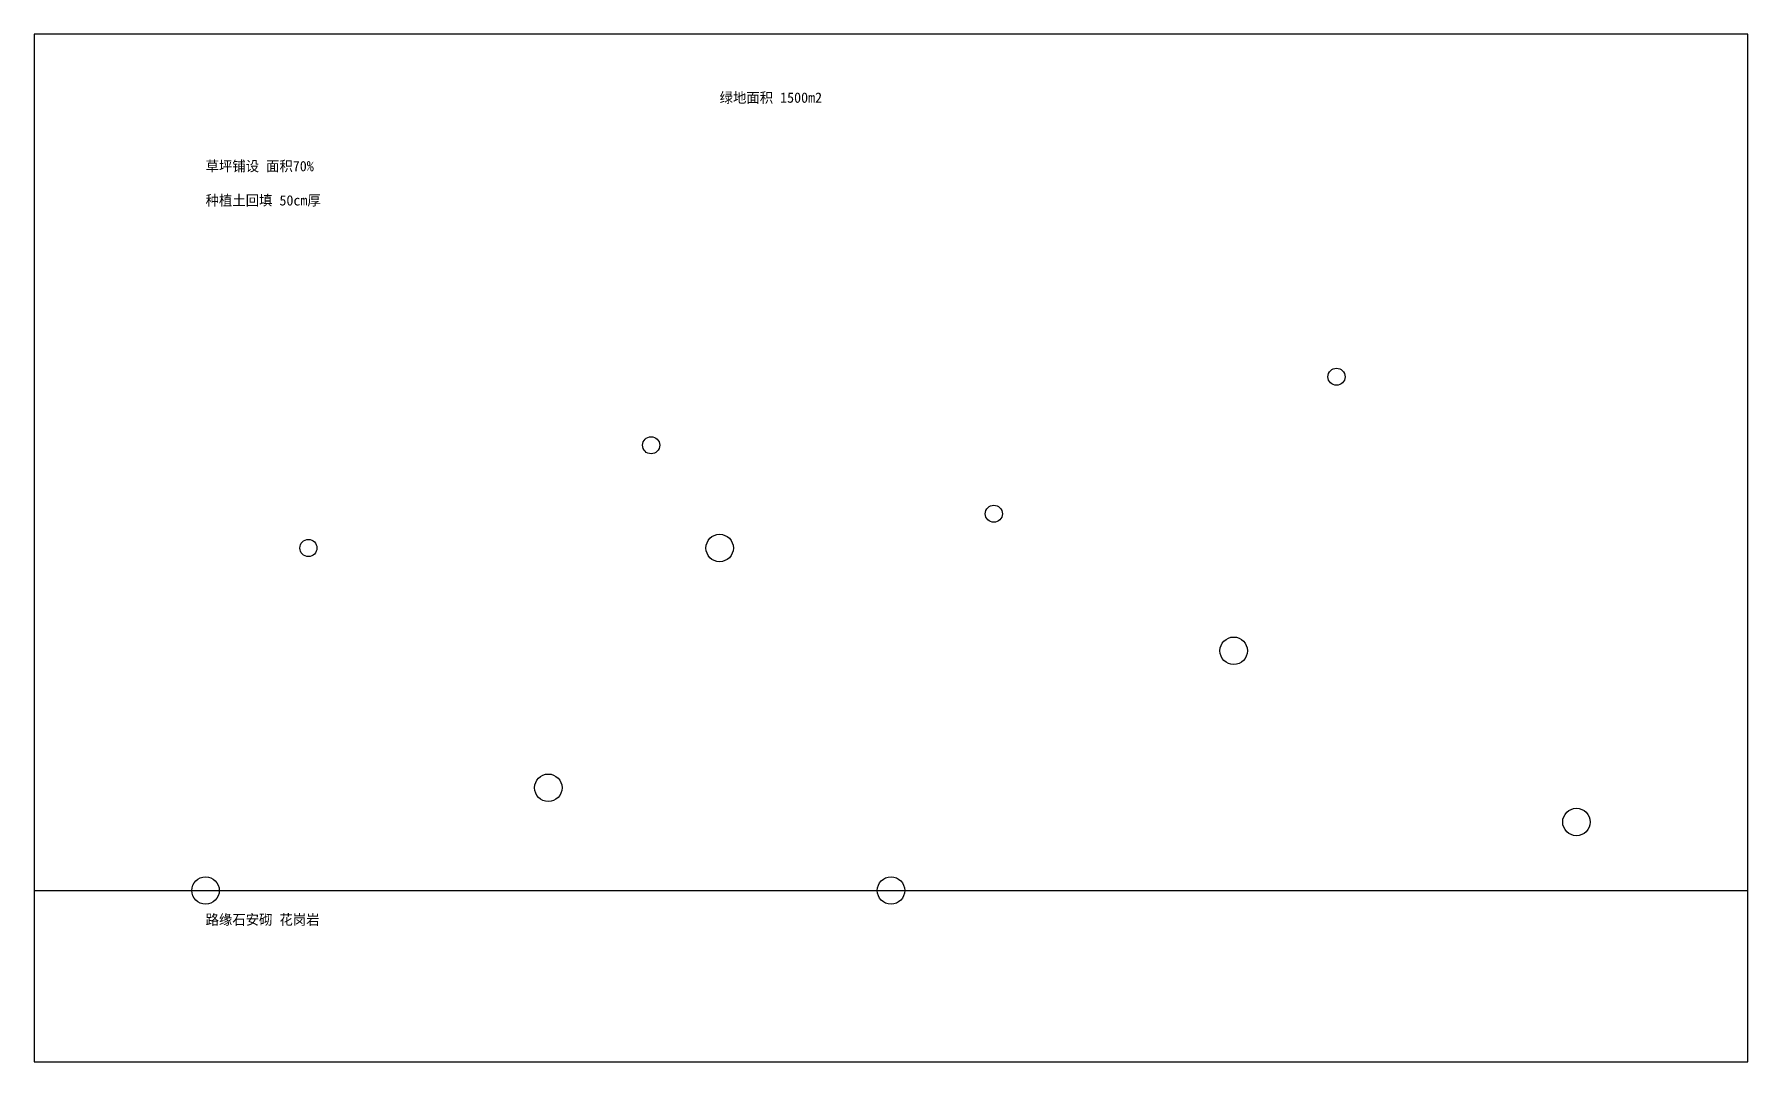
# Model space of a CAD drawing. Header units: millimetres. Extents: x 0 to 50000, y 0 to 30000.
import ezdxf

# ---------------------------------------------------------------- set-up
doc = ezdxf.new("R2010")
doc.units = ezdxf.units.MM

# ---------------------------------------------------------------- blocks, each defined once
blk = doc.blocks.new('乔木-国槐')
blk.add_circle((0, 0), 400)
blk = doc.blocks.new('灌木-紫叶小檗')
blk.add_circle((0, 0), 250)

msp = doc.modelspace()

# ---------------------------------------------------------------- linework, layer by layer
at = {"layer": '园路'}
msp.add_lwpolyline([(0, 5000), (50000, 5000)], dxfattribs=at)
at = {"layer": '绿地'}
msp.add_lwpolyline([(0, 0), (50000, 0), (50000, 30000), (0, 30000)], close=True, dxfattribs=at)

# ---------------------------------------------------------------- block references
at = {"layer": '苗木'}
for name, p in [('灌木-紫叶小檗', (38000, 20000)), ('灌木-紫叶小檗', (18000, 18000)), ('灌木-紫叶小檗', (28000, 16000)), ('灌木-紫叶小檗', (8000, 15000)), ('乔木-国槐', (20000, 15000)), ('乔木-国槐', (35000, 12000)), ('乔木-国槐', (15000, 8000)), ('乔木-国槐', (45000, 7000)), ('乔木-国槐', (5000, 5000)), ('乔木-国槐', (25000, 5000))]:
    msp.add_blockref(name, p, dxfattribs=at)

# ---------------------------------------------------------------- texts
for s, p in [('绿地面积 1500m2', (20000, 28000)), ('草坪铺设 面积70%', (5000, 26000)), ('种植土回填 50cm厚', (5000, 25000)), ('路缘石安砌 花岗岩', (5000, 4000))]:
    msp.add_text(s, height=300).set_placement(p)

doc.saveas('drawing.dxf')
